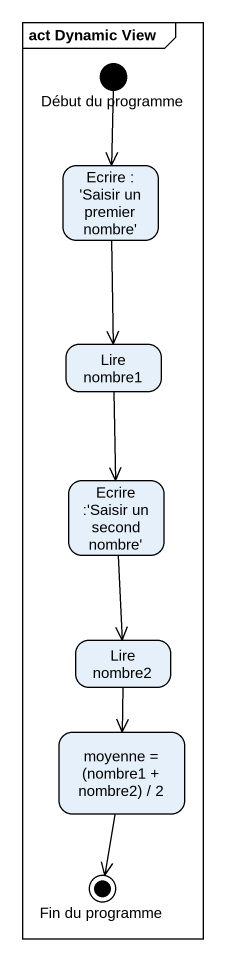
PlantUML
@startuml
mainframe act Dynamic View
hide empty description
state "Début du programme" as Début_du_programme <<start>>
state "Ecrire : 'Saisir un premier nombre'" as Ecrire_Saisir_un_premier
state "Lire nombre1" as Lire_nombre1
state "Ecrire :'Saisir un second nombre'" as Ecrire_Saisir_un_second
state "Lire nombre2" as Lire_nombre2
state "moyenne = (nombre1 + nombre2) / 2" as moyenne_nombre1_nombre2_2
state "Fin du programme" as Fin_du_programme <<end>>
Début_du_programme --> Ecrire_Saisir_un_premier
Ecrire_Saisir_un_premier --> Lire_nombre1
Lire_nombre1 --> Ecrire_Saisir_un_second
Ecrire_Saisir_un_second --> Lire_nombre2
Lire_nombre2 --> moyenne_nombre1_nombre2_2
moyenne_nombre1_nombre2_2 --> Fin_du_programme
@enduml
